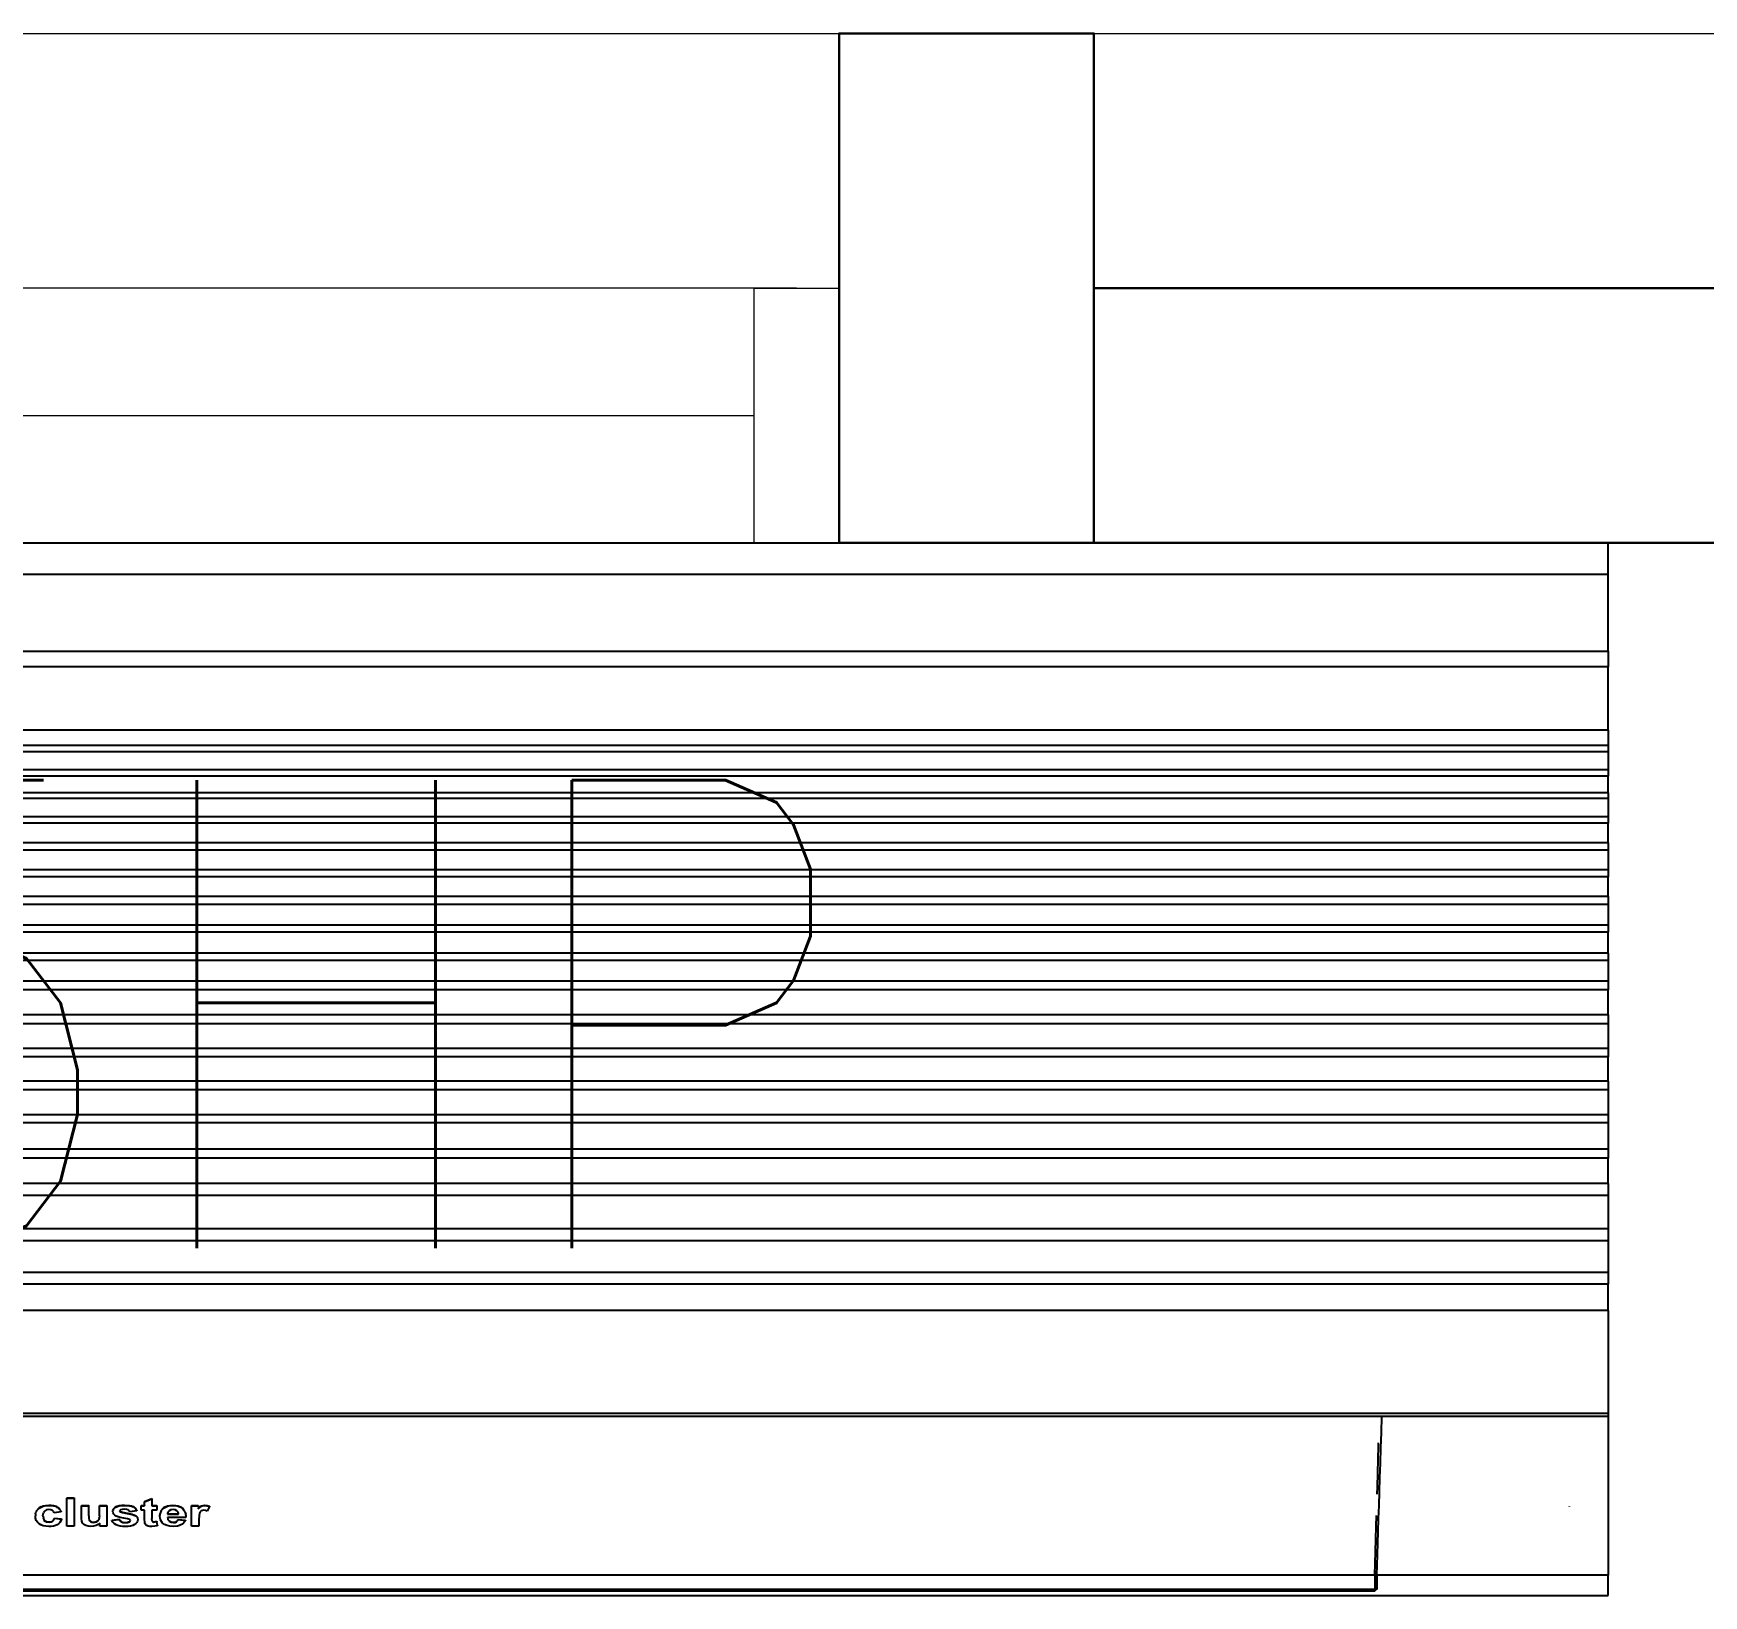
# Model space of a CAD drawing. Header units: inches. Extents: x -86493719 to 430035, y 21644 to 1519532.
# Drawn here: x 55560 to 56543, y 81609 to 82529 of the extents above; entities that cross this region are included whole.
import ezdxf

# ---------------------------------------------------------------- set-up
doc = ezdxf.new("R2010")
doc.units = ezdxf.units.IN
doc.header["$MEASUREMENT"] = 0
doc.layers.add('Edges', color=7, linetype='Continuous')
for name, color, linetype, lineweight in [('LW', 8, 'Continuous', 20), ('wall', 8, 'Continuous', 30), ('WIN', 8, 'Continuous', 18)]:
    doc.layers.add(name, color=color, linetype=linetype, lineweight=lineweight)
doc.styles.add('LAILA', font='romans.shx', dxfattribs={"width": 0.85})

# ---------------------------------------------------------------- blocks, each defined once
blk = doc.blocks.new('air con')
at = {"layer": 'Edges'}
for p, q in [((71.402, 41.898), (152.402, 41.898)), ((152.402, 41.095), (152.402, 41.898)), ((71.402, 41.095), (152.402, 41.095)), ((152.402, 39.122), (152.402, 41.095)), ((71.402, 39.122), (152.402, 39.122)), ((152.402, 39.122), (152.402, 38.724)), ((152.402, 38.724), (71.402, 38.724)), ((152.402, 37.092), (152.402, 38.724)), ((152.402, 37.092), (71.402, 37.092)), ((152.402, 37.092), (152.402, 36.701)), ((152.402, 36.701), (71.402, 36.701)), ((152.402, 36.542), (71.402, 36.542)), ((152.402, 36.701), (152.402, 36.542)), ((152.402, 36.542), (152.402, 36.078)), ((152.402, 36.078), (71.402, 36.078)), ((152.402, 36.078), (152.402, 35.914)), ((152.402, 35.914), (71.402, 35.914)), ((152.402, 35.493), (152.402, 35.914)), ((152.402, 35.493), (71.402, 35.493)), ((152.402, 35.34), (71.402, 35.34)), ((152.402, 35.493), (152.402, 35.34)), ((152.402, 35.34), (152.402, 34.877)), ((152.402, 34.877), (71.402, 34.877)), ((152.402, 34.709), (71.402, 34.709)), ((152.402, 34.877), (152.402, 34.709)), ((152.402, 34.207), (152.402, 34.709)), ((152.402, 34.207), (71.402, 34.207)), ((152.402, 34.022), (71.402, 34.022)), ((152.402, 34.207), (152.402, 34.022)), ((152.402, 34.022), (152.402, 33.51)), ((152.402, 33.51), (71.402, 33.51)), ((152.402, 33.51), (152.402, 33.335)), ((152.402, 33.335), (71.402, 33.335)), ((152.402, 32.826), (152.402, 33.335)), ((152.402, 32.826), (71.402, 32.826)), ((152.402, 32.625), (71.402, 32.625)), ((152.402, 32.826), (152.402, 32.625)), ((152.402, 32.625), (152.402, 32.098)), ((152.402, 32.098), (71.402, 32.098)), ((152.402, 31.911), (71.402, 31.911)), ((152.402, 32.098), (152.402, 31.911)), ((152.402, 31.378), (152.402, 31.911)), ((152.402, 31.378), (71.402, 31.378)), ((152.402, 31.378), (152.402, 31.189)), ((152.402, 31.189), (71.402, 31.189)), ((152.402, 31.189), (152.402, 30.654)), ((152.402, 30.654), (71.402, 30.654)), ((152.402, 30.439), (71.402, 30.439)), ((152.402, 30.654), (152.402, 30.439)), ((152.402, 29.791), (152.402, 30.439)), ((152.402, 29.791), (71.402, 29.791)), ((152.402, 29.562), (71.402, 29.562)), ((152.402, 29.791), (152.402, 29.562)), ((152.402, 29.562), (152.402, 28.935)), ((152.402, 28.935), (71.402, 28.935)), ((152.402, 28.714), (71.402, 28.714)), ((152.402, 28.935), (152.402, 28.714)), ((152.402, 28.092), (152.402, 28.714)), ((152.402, 28.092), (71.402, 28.092)), ((152.402, 27.871), (71.402, 27.871)), ((152.402, 28.092), (152.402, 27.871)), ((152.402, 27.871), (152.402, 27.226)), ((152.402, 27.226), (71.402, 27.226)), ((152.402, 27.024), (71.402, 27.024)), ((152.402, 27.226), (152.402, 27.024)), ((152.402, 27.024), (152.402, 26.349)), ((152.402, 26.349), (71.402, 26.349)), ((152.402, 26.349), (152.402, 26.117)), ((152.402, 26.117), (71.402, 26.117)), ((152.402, 25.469), (152.402, 26.117)), ((152.402, 25.469), (71.402, 25.469)), ((152.402, 25.469), (152.402, 25.162)), ((152.402, 25.162), (71.402, 25.162)), ((152.402, 25.162), (152.402, 24.304)), ((152.402, 24.304), (71.402, 24.304)), ((152.402, 24.002), (71.402, 24.002)), ((152.402, 24.304), (152.402, 24.002)), ((152.402, 24.002), (152.402, 23.184)), ((152.402, 23.184), (71.402, 23.184)), ((152.402, 23.184), (152.402, 22.883)), ((152.402, 22.883), (71.402, 22.883)), ((152.402, 22.213), (152.402, 22.883)), ((152.402, 22.213), (71.402, 22.213)), ((152.402, 22.213), (152.402, 19.568)), ((152.402, 19.568), (71.402, 19.568)), ((152.402, 19.493), (71.402, 19.493)), ((146.588, 19.085), (146.601, 19.493)), ((152.402, 19.568), (152.402, 19.493)), ((152.402, 19.493), (152.402, 15.42)), ((146.575, 18.687), (146.588, 19.085)), ((146.504, 18.391), (146.514, 18.752)), ((146.514, 18.752), (146.516, 18.813)), ((146.562, 18.299), (146.575, 18.687)), ((146.484, 17.685), (146.494, 18.035)), ((146.494, 18.035), (146.504, 18.391)), ((146.55, 17.923), (146.562, 18.299)), ((146.479, 17.503), (146.484, 17.685)), ((146.538, 17.558), (146.55, 17.923)), ((112.163, 17.146), (112.123, 17.107)), ((112.123, 17.1), (112.163, 17.139)), ((112.214, 17.177), (112.163, 17.146)), ((112.163, 17.139), (112.214, 17.17)), ((112.163, 17.146), (112.163, 17.139)), ((112.214, 17.177), (112.273, 17.2)), ((112.214, 17.17), (112.273, 17.193)), ((112.214, 17.177), (112.214, 17.17)), ((112.273, 17.2), (112.34, 17.213)), ((112.273, 17.193), (112.34, 17.206)), ((112.273, 17.2), (112.273, 17.193)), ((112.34, 17.213), (112.415, 17.217)), ((112.34, 17.213), (112.34, 17.206)), ((112.34, 17.206), (112.415, 17.211)), ((112.415, 17.217), (112.477, 17.215)), ((112.415, 17.217), (112.415, 17.211)), ((112.415, 17.211), (112.477, 17.208)), ((112.477, 17.215), (112.532, 17.207)), ((112.477, 17.215), (112.477, 17.208)), ((112.477, 17.208), (112.532, 17.2)), ((112.532, 17.207), (112.581, 17.195)), ((112.532, 17.207), (112.532, 17.2)), ((112.532, 17.2), (112.581, 17.188)), ((112.581, 17.195), (112.581, 17.188)), ((112.622, 17.177), (112.581, 17.195)), ((112.581, 17.188), (112.622, 17.17)), ((112.622, 17.177), (112.622, 17.17)), ((112.622, 17.177), (112.658, 17.154)), ((112.622, 17.17), (112.658, 17.147)), ((112.658, 17.154), (112.658, 17.147)), ((112.658, 17.154), (112.688, 17.125)), ((112.658, 17.147), (112.688, 17.119)), ((112.876, 17.402), (113.064, 17.402)), ((112.876, 17.402), (112.876, 17.396)), ((112.876, 17.396), (113.064, 17.396)), ((112.876, 16.682), (112.876, 17.396)), ((113.064, 17.402), (113.064, 17.396)), ((113.064, 17.396), (113.064, 16.682)), ((113.253, 17.206), (113.442, 17.206)), ((113.253, 17.206), (113.253, 17.199)), ((113.253, 17.199), (113.442, 17.199)), ((113.253, 16.872), (113.253, 17.199)), ((113.442, 17.206), (113.442, 17.199)), ((113.442, 16.961), (113.442, 17.199)), ((113.713, 17.206), (113.901, 17.206)), ((113.713, 17.206), (113.713, 17.199)), ((113.713, 17.199), (113.901, 17.199)), ((113.713, 16.981), (113.713, 17.199)), ((113.901, 17.206), (113.901, 17.199)), ((113.901, 17.199), (113.901, 16.682)), ((114.096, 17.146), (114.074, 17.121)), ((114.074, 17.114), (114.097, 17.141)), ((114.096, 17.146), (114.107, 17.155)), ((114.096, 17.146), (114.097, 17.141)), ((114.097, 17.141), (114.129, 17.165)), ((114.107, 17.155), (114.129, 17.172)), ((114.171, 17.192), (114.129, 17.172)), ((114.129, 17.165), (114.171, 17.185)), ((114.129, 17.172), (114.129, 17.165)), ((114.171, 17.192), (114.222, 17.206)), ((114.171, 17.185), (114.222, 17.199)), ((114.171, 17.192), (114.171, 17.185)), ((114.222, 17.206), (114.284, 17.215)), ((114.222, 17.199), (114.284, 17.208)), ((114.222, 17.206), (114.222, 17.199)), ((114.284, 17.215), (114.356, 17.217)), ((114.284, 17.215), (114.284, 17.208)), ((114.284, 17.208), (114.356, 17.211)), ((114.356, 17.217), (114.483, 17.209)), ((114.356, 17.211), (114.483, 17.202)), ((114.483, 17.209), (114.533, 17.198)), ((114.483, 17.202), (114.533, 17.191)), ((114.533, 17.198), (114.573, 17.183)), ((114.533, 17.198), (114.533, 17.191)), ((114.533, 17.191), (114.573, 17.176)), ((114.573, 17.183), (114.573, 17.176)), ((114.573, 17.183), (114.606, 17.163)), ((114.573, 17.176), (114.606, 17.157)), ((114.606, 17.163), (114.606, 17.157)), ((114.626, 17.146), (114.606, 17.163)), ((114.606, 17.157), (114.633, 17.133)), ((114.626, 17.146), (114.633, 17.14)), ((114.633, 17.14), (114.633, 17.133)), ((114.671, 17.08), (114.633, 17.14)), ((114.633, 17.133), (114.671, 17.08)), ((114.782, 17.206), (114.869, 17.206)), ((114.782, 17.206), (114.782, 17.199)), ((114.782, 17.199), (114.869, 17.199)), ((114.782, 17.09), (114.782, 17.199)), ((114.869, 17.308), (115.058, 17.388)), ((114.869, 17.302), (115.058, 17.381)), ((114.869, 17.308), (114.869, 17.302)), ((114.869, 17.206), (114.869, 17.302)), ((114.869, 17.206), (114.869, 17.199)), ((115.058, 17.388), (115.058, 17.381)), ((115.058, 17.381), (115.058, 17.206)), ((115.058, 17.206), (115.187, 17.206)), ((115.058, 17.206), (115.058, 17.199)), ((115.058, 17.199), (115.187, 17.199)), ((115.187, 17.206), (115.187, 17.199)), ((115.187, 17.199), (115.187, 17.09)), ((115.355, 17.145), (115.315, 17.105)), ((115.315, 17.098), (115.355, 17.138)), ((115.404, 17.176), (115.355, 17.145)), ((115.355, 17.138), (115.404, 17.17)), ((115.355, 17.145), (115.355, 17.138)), ((115.404, 17.176), (115.46, 17.199)), ((115.404, 17.17), (115.46, 17.192)), ((115.404, 17.176), (115.404, 17.17)), ((115.46, 17.199), (115.522, 17.213)), ((115.46, 17.192), (115.522, 17.206)), ((115.46, 17.199), (115.46, 17.192)), ((115.522, 17.213), (115.589, 17.217)), ((115.522, 17.213), (115.522, 17.206)), ((115.522, 17.206), (115.589, 17.211)), ((115.589, 17.217), (115.664, 17.213)), ((115.589, 17.217), (115.589, 17.211)), ((115.589, 17.211), (115.664, 17.206)), ((115.664, 17.213), (115.731, 17.198)), ((115.664, 17.213), (115.664, 17.206)), ((115.664, 17.206), (115.731, 17.191)), ((115.731, 17.198), (115.731, 17.191)), ((115.731, 17.198), (115.79, 17.175)), ((115.731, 17.191), (115.79, 17.168)), ((115.79, 17.175), (115.79, 17.168)), ((115.79, 17.175), (115.84, 17.141)), ((115.79, 17.168), (115.84, 17.134)), ((115.84, 17.141), (115.84, 17.134)), ((115.88, 17.098), (115.84, 17.141)), ((115.84, 17.134), (115.88, 17.091)), ((116.073, 17.206), (116.248, 17.206)), ((116.073, 17.206), (116.073, 17.199)), ((116.073, 17.199), (116.248, 17.199)), ((116.073, 16.682), (116.073, 17.199)), ((116.248, 17.206), (116.248, 17.199)), ((116.248, 17.199), (116.253, 17.137)), ((116.248, 17.125), (116.291, 17.169)), ((116.248, 17.132), (116.253, 17.137)), ((116.291, 17.175), (116.253, 17.137)), ((116.291, 17.175), (116.329, 17.201)), ((116.291, 17.169), (116.329, 17.194)), ((116.291, 17.175), (116.291, 17.169)), ((116.329, 17.201), (116.368, 17.213)), ((116.329, 17.194), (116.368, 17.206)), ((116.329, 17.201), (116.329, 17.194)), ((116.368, 17.213), (116.411, 17.217)), ((116.368, 17.213), (116.368, 17.206)), ((116.368, 17.206), (116.411, 17.211)), ((116.411, 17.217), (116.474, 17.211)), ((116.411, 17.217), (116.411, 17.211)), ((116.411, 17.211), (116.474, 17.204)), ((116.474, 17.211), (116.535, 17.192)), ((116.474, 17.211), (116.474, 17.204)), ((116.474, 17.204), (116.535, 17.185)), ((116.535, 17.185), (116.477, 17.065)), ((116.535, 17.192), (116.535, 17.185)), ((146.516, 16.869), (146.527, 17.206)), ((146.527, 17.206), (146.538, 17.558)), ((151.402, 17.184), (151.402, 17.175)), ((112.075, 16.997), (112.07, 16.947)), ((112.07, 16.947), (112.07, 16.94)), ((112.076, 16.88), (112.07, 16.94)), ((112.075, 16.997), (112.076, 17)), ((112.076, 17.006), (112.079, 17.017)), ((112.076, 17.006), (112.076, 17)), ((112.093, 16.827), (112.076, 16.88)), ((112.09, 17.051), (112.079, 17.017)), ((112.09, 17.051), (112.093, 17.054)), ((112.093, 17.06), (112.097, 17.067)), ((112.093, 17.06), (112.093, 17.054)), ((112.122, 16.781), (112.093, 16.827)), ((112.097, 17.067), (112.102, 17.073)), ((112.102, 17.073), (112.123, 17.1)), ((112.163, 16.742), (112.122, 16.781)), ((112.123, 17.107), (112.123, 17.1)), ((112.213, 16.71), (112.163, 16.742)), ((112.272, 16.688), (112.213, 16.71)), ((112.264, 16.95), (112.274, 17.02)), ((112.267, 16.936), (112.264, 16.95)), ((112.267, 16.936), (112.275, 16.878)), ((112.287, 17.047), (112.274, 17.02)), ((112.275, 16.872), (112.275, 16.878)), ((112.281, 16.863), (112.275, 16.878)), ((112.275, 16.872), (112.281, 16.863)), ((112.281, 16.863), (112.288, 16.849)), ((112.306, 17.068), (112.287, 17.047)), ((112.307, 16.826), (112.288, 16.849)), ((112.288, 16.849), (112.288, 16.842)), ((112.288, 16.842), (112.307, 16.82)), ((112.355, 17.094), (112.306, 17.068)), ((112.307, 16.826), (112.356, 16.798)), ((112.307, 16.826), (112.307, 16.82)), ((112.307, 16.82), (112.356, 16.791)), ((112.418, 17.103), (112.355, 17.094)), ((112.356, 16.798), (112.421, 16.788)), ((112.356, 16.798), (112.356, 16.791)), ((112.356, 16.791), (112.421, 16.782)), ((112.466, 17.098), (112.418, 17.103)), ((112.421, 16.788), (112.47, 16.794)), ((112.421, 16.788), (112.421, 16.782)), ((112.421, 16.782), (112.47, 16.787)), ((112.504, 17.082), (112.466, 17.098)), ((112.47, 16.794), (112.509, 16.811)), ((112.47, 16.787), (112.509, 16.804)), ((112.47, 16.794), (112.47, 16.787)), ((112.532, 17.057), (112.504, 17.082)), ((112.509, 16.811), (112.538, 16.841)), ((112.509, 16.804), (112.538, 16.834)), ((112.509, 16.811), (112.509, 16.804)), ((112.547, 17.022), (112.532, 17.057)), ((112.552, 16.874), (112.538, 16.841)), ((112.538, 16.841), (112.538, 16.834)), ((112.733, 17.046), (112.547, 17.022)), ((112.552, 16.874), (112.557, 16.88)), ((112.556, 16.884), (112.557, 16.887)), ((112.557, 16.88), (112.556, 16.884)), ((112.557, 16.887), (112.557, 16.88)), ((112.557, 16.887), (112.742, 16.864)), ((112.557, 16.88), (112.742, 16.857)), ((112.631, 16.717), (112.587, 16.697)), ((112.669, 16.744), (112.631, 16.717)), ((112.7, 16.776), (112.669, 16.744)), ((112.688, 17.125), (112.688, 17.119)), ((112.713, 17.092), (112.688, 17.119)), ((112.724, 16.814), (112.7, 16.776)), ((112.713, 17.092), (112.713, 17.085)), ((112.723, 17.073), (112.713, 17.085)), ((112.728, 17.062), (112.723, 17.073)), ((112.742, 16.857), (112.724, 16.814)), ((112.733, 17.053), (112.728, 17.062)), ((112.733, 17.053), (112.733, 17.046)), ((112.742, 16.864), (112.742, 16.857)), ((113.26, 16.807), (113.253, 16.872)), ((113.279, 16.757), (113.26, 16.807)), ((113.312, 16.72), (113.279, 16.757)), ((113.361, 16.693), (113.312, 16.72)), ((113.442, 16.948), (113.442, 16.961)), ((113.442, 16.948), (113.444, 16.88)), ((113.444, 16.88), (113.452, 16.834)), ((113.452, 16.834), (113.452, 16.828)), ((113.467, 16.812), (113.452, 16.828)), ((113.467, 16.812), (113.49, 16.796)), ((113.467, 16.812), (113.467, 16.806)), ((113.467, 16.806), (113.49, 16.789)), ((113.49, 16.796), (113.521, 16.785)), ((113.49, 16.796), (113.49, 16.789)), ((113.49, 16.789), (113.521, 16.778)), ((113.521, 16.785), (113.56, 16.781)), ((113.521, 16.785), (113.521, 16.778)), ((113.521, 16.778), (113.56, 16.774)), ((113.56, 16.781), (113.605, 16.786)), ((113.56, 16.781), (113.56, 16.774)), ((113.56, 16.774), (113.605, 16.779)), ((113.605, 16.786), (113.646, 16.8)), ((113.605, 16.779), (113.646, 16.794)), ((113.605, 16.786), (113.605, 16.779)), ((113.681, 16.722), (113.624, 16.694)), ((113.646, 16.8), (113.678, 16.822)), ((113.646, 16.794), (113.678, 16.815)), ((113.646, 16.8), (113.646, 16.794)), ((113.678, 16.822), (113.699, 16.841)), ((113.678, 16.822), (113.678, 16.815)), ((113.726, 16.759), (113.681, 16.722)), ((113.706, 16.883), (113.699, 16.848)), ((113.699, 16.848), (113.699, 16.841)), ((113.706, 16.883), (113.708, 16.893)), ((113.706, 16.883), (113.709, 16.89)), ((113.708, 16.893), (113.709, 16.897)), ((113.709, 16.89), (113.708, 16.893)), ((113.711, 16.945), (113.709, 16.897)), ((113.711, 16.945), (113.713, 16.981)), ((113.726, 16.682), (113.726, 16.759)), ((114.03, 16.836), (114.219, 16.857)), ((114.03, 16.829), (114.219, 16.85)), ((114.03, 16.836), (114.03, 16.829)), ((114.047, 16.794), (114.03, 16.829)), ((114.071, 16.763), (114.047, 16.794)), ((114.056, 17.057), (114.057, 17.066)), ((114.056, 17.057), (114.056, 17.052)), ((114.061, 17.017), (114.056, 17.052)), ((114.057, 17.066), (114.059, 17.077)), ((114.059, 17.077), (114.061, 17.084)), ((114.061, 17.091), (114.074, 17.114)), ((114.061, 17.091), (114.061, 17.084)), ((114.077, 16.985), (114.061, 17.017)), ((114.102, 16.736), (114.071, 16.763)), ((114.074, 17.121), (114.074, 17.114)), ((114.104, 16.958), (114.077, 16.985)), ((114.141, 16.713), (114.102, 16.736)), ((114.141, 16.935), (114.104, 16.958)), ((114.243, 16.904), (114.141, 16.935)), ((114.187, 16.694), (114.141, 16.713)), ((114.219, 16.857), (114.219, 16.85)), ((114.237, 16.822), (114.219, 16.85)), ((114.232, 17.073), (114.231, 17.069)), ((114.231, 17.069), (114.234, 17.066)), ((114.236, 17.085), (114.232, 17.073)), ((114.234, 17.066), (114.232, 17.073)), ((114.236, 17.063), (114.234, 17.066)), ((114.253, 17.097), (114.236, 17.085)), ((114.236, 17.063), (114.236, 17.056)), ((114.25, 17.051), (114.236, 17.063)), ((114.236, 17.056), (114.25, 17.045)), ((114.237, 16.822), (114.268, 16.797)), ((114.237, 16.822), (114.237, 16.815)), ((114.237, 16.815), (114.268, 16.79)), ((114.43, 16.869), (114.243, 16.904)), ((114.25, 17.051), (114.25, 17.045)), ((114.25, 17.051), (114.307, 17.035)), ((114.25, 17.045), (114.307, 17.028)), ((114.295, 17.108), (114.253, 17.097)), ((114.268, 16.797), (114.312, 16.781)), ((114.268, 16.797), (114.268, 16.79)), ((114.268, 16.79), (114.312, 16.774)), ((114.359, 17.112), (114.295, 17.108)), ((114.307, 17.035), (114.426, 17.013)), ((114.307, 17.028), (114.426, 17.006)), ((114.312, 16.781), (114.371, 16.776)), ((114.312, 16.781), (114.312, 16.774)), ((114.312, 16.774), (114.371, 16.769)), ((114.411, 17.108), (114.359, 17.112)), ((114.371, 16.776), (114.435, 16.781)), ((114.371, 16.776), (114.371, 16.769)), ((114.371, 16.769), (114.435, 16.774)), ((114.45, 17.096), (114.411, 17.108)), ((114.426, 17.013), (114.554, 16.985)), ((114.426, 17.006), (114.554, 16.978)), ((114.493, 16.851), (114.43, 16.869)), ((114.435, 16.781), (114.481, 16.795)), ((114.435, 16.774), (114.481, 16.788)), ((114.435, 16.781), (114.435, 16.774)), ((114.477, 17.077), (114.45, 17.096)), ((114.493, 17.05), (114.477, 17.077)), ((114.481, 16.795), (114.5, 16.811)), ((114.481, 16.788), (114.5, 16.804)), ((114.481, 16.795), (114.481, 16.788)), ((114.671, 17.074), (114.493, 17.05)), ((114.503, 16.839), (114.493, 16.851)), ((114.5, 16.811), (114.506, 16.825)), ((114.5, 16.811), (114.5, 16.804)), ((114.506, 16.825), (114.503, 16.839)), ((114.554, 16.985), (114.636, 16.952)), ((114.554, 16.978), (114.636, 16.945)), ((114.613, 16.721), (114.568, 16.699)), ((114.649, 16.748), (114.613, 16.721)), ((114.636, 16.952), (114.636, 16.945)), ((114.636, 16.952), (114.643, 16.947)), ((114.636, 16.945), (114.662, 16.925)), ((114.643, 16.947), (114.652, 16.94)), ((114.675, 16.777), (114.649, 16.748)), ((114.652, 16.94), (114.662, 16.932)), ((114.662, 16.932), (114.662, 16.925)), ((114.67, 16.922), (114.662, 16.925)), ((114.68, 16.908), (114.67, 16.922)), ((114.671, 17.08), (114.671, 17.074)), ((114.69, 16.809), (114.675, 16.777)), ((114.684, 16.9), (114.68, 16.908)), ((114.68, 16.908), (114.68, 16.901)), ((114.68, 16.901), (114.684, 16.9)), ((114.684, 16.9), (114.691, 16.881)), ((114.695, 16.843), (114.69, 16.809)), ((114.691, 16.881), (114.695, 16.85)), ((114.695, 16.85), (114.695, 16.843)), ((114.869, 17.09), (114.782, 17.09)), ((114.869, 16.864), (114.869, 17.09)), ((114.875, 16.768), (114.869, 16.864)), ((114.885, 16.738), (114.875, 16.768)), ((114.901, 16.715), (114.885, 16.738)), ((114.926, 16.697), (114.901, 16.715)), ((115.187, 17.09), (115.058, 17.09)), ((115.058, 17.09), (115.058, 16.888)), ((115.058, 16.885), (115.058, 16.888)), ((115.058, 16.888), (115.058, 16.881)), ((115.058, 16.885), (115.058, 16.881)), ((115.058, 16.881), (115.058, 16.879)), ((115.062, 16.815), (115.058, 16.879)), ((115.078, 16.797), (115.062, 16.815)), ((115.062, 16.815), (115.062, 16.808)), ((115.062, 16.808), (115.078, 16.79)), ((115.078, 16.797), (115.11, 16.79)), ((115.078, 16.797), (115.078, 16.79)), ((115.078, 16.79), (115.11, 16.784)), ((115.11, 16.79), (115.186, 16.804)), ((115.11, 16.784), (115.186, 16.797)), ((115.11, 16.79), (115.11, 16.784)), ((115.186, 16.804), (115.186, 16.797)), ((115.202, 16.697), (115.186, 16.797)), ((115.264, 16.955), (115.263, 16.943)), ((115.263, 16.936), (115.263, 16.943)), ((115.267, 16.885), (115.263, 16.936)), ((115.264, 16.955), (115.268, 16.997)), ((115.28, 16.838), (115.267, 16.885)), ((115.286, 17.058), (115.268, 17.004)), ((115.268, 17.004), (115.268, 16.997)), ((115.268, 17), (115.268, 17.004)), ((115.268, 16.997), (115.268, 17)), ((115.302, 16.796), (115.28, 16.838)), ((115.299, 17.08), (115.286, 17.058)), ((115.299, 17.08), (115.315, 17.098)), ((115.333, 16.758), (115.302, 16.796)), ((115.315, 17.105), (115.315, 17.098)), ((115.384, 16.72), (115.333, 16.758)), ((115.446, 16.692), (115.384, 16.72)), ((115.928, 16.901), (115.457, 16.901)), ((115.457, 16.901), (115.468, 16.854)), ((115.46, 16.992), (115.459, 16.985)), ((115.459, 16.985), (115.741, 16.985)), ((115.469, 17.035), (115.46, 16.992)), ((115.46, 16.992), (115.739, 16.992)), ((115.468, 16.854), (115.468, 16.847)), ((115.501, 16.813), (115.468, 16.847)), ((115.499, 17.073), (115.469, 17.035)), ((115.544, 17.098), (115.499, 17.073)), ((115.501, 16.813), (115.55, 16.788)), ((115.501, 16.813), (115.501, 16.806)), ((115.501, 16.806), (115.55, 16.781)), ((115.601, 17.106), (115.544, 17.098)), ((115.55, 16.788), (115.61, 16.779)), ((115.55, 16.788), (115.55, 16.781)), ((115.55, 16.781), (115.61, 16.772)), ((115.654, 17.098), (115.601, 17.106)), ((115.61, 16.779), (115.651, 16.784)), ((115.61, 16.779), (115.61, 16.772)), ((115.61, 16.772), (115.651, 16.777)), ((115.651, 16.784), (115.684, 16.797)), ((115.651, 16.777), (115.684, 16.79)), ((115.651, 16.784), (115.651, 16.777)), ((115.699, 17.075), (115.654, 17.098)), ((115.684, 16.797), (115.711, 16.82)), ((115.684, 16.79), (115.711, 16.813)), ((115.684, 16.797), (115.684, 16.79)), ((115.729, 17.037), (115.699, 17.075)), ((115.711, 16.82), (115.73, 16.846)), ((115.711, 16.82), (115.711, 16.813)), ((115.739, 16.992), (115.729, 17.037)), ((115.73, 16.853), (115.918, 16.83)), ((115.73, 16.853), (115.73, 16.846)), ((115.73, 16.846), (115.918, 16.823)), ((115.741, 16.985), (115.739, 16.992)), ((115.803, 16.709), (115.762, 16.692)), ((115.84, 16.731), (115.803, 16.709)), ((115.871, 16.757), (115.84, 16.731)), ((115.918, 16.823), (115.871, 16.757)), ((115.88, 17.098), (115.88, 17.091)), ((115.888, 17.082), (115.88, 17.091)), ((115.888, 17.082), (115.903, 17.053)), ((115.908, 17.043), (115.903, 17.053)), ((115.908, 17.038), (115.908, 17.043)), ((115.911, 17.033), (115.908, 17.038)), ((115.911, 17.033), (115.924, 16.981)), ((115.918, 16.83), (115.918, 16.823)), ((115.924, 16.974), (115.924, 16.981)), ((115.925, 16.959), (115.924, 16.974)), ((115.925, 16.959), (115.928, 16.908)), ((115.928, 16.901), (115.928, 16.908)), ((116.248, 17.132), (116.248, 17.125)), ((116.266, 16.951), (116.262, 16.841)), ((116.262, 16.841), (116.262, 16.682)), ((116.278, 17.015), (116.266, 16.951)), ((116.296, 17.05), (116.278, 17.015)), ((116.321, 17.072), (116.296, 17.05)), ((116.351, 17.084), (116.321, 17.072)), ((116.388, 17.088), (116.351, 17.084)), ((116.431, 17.082), (116.388, 17.088)), ((116.477, 17.065), (116.431, 17.082)), ((146.456, 16.673), (146.464, 16.956)), ((146.505, 16.546), (146.516, 16.869)), ((112.338, 16.675), (112.272, 16.688)), ((112.412, 16.67), (112.338, 16.675)), ((112.477, 16.673), (112.412, 16.67)), ((112.536, 16.682), (112.477, 16.673)), ((112.587, 16.697), (112.536, 16.682)), ((113.064, 16.682), (112.876, 16.682)), ((113.422, 16.676), (113.361, 16.693)), ((113.49, 16.67), (113.422, 16.676)), ((113.559, 16.676), (113.49, 16.67)), ((113.624, 16.694), (113.559, 16.676)), ((113.901, 16.682), (113.726, 16.682)), ((114.241, 16.681), (114.187, 16.694)), ((114.302, 16.673), (114.241, 16.681)), ((114.371, 16.67), (114.302, 16.673)), ((114.446, 16.673), (114.371, 16.67)), ((114.512, 16.683), (114.446, 16.673)), ((114.568, 16.699), (114.512, 16.683)), ((114.961, 16.683), (114.926, 16.697)), ((115.005, 16.673), (114.961, 16.683)), ((115.053, 16.67), (115.005, 16.673)), ((115.132, 16.675), (115.053, 16.67)), ((115.202, 16.691), (115.132, 16.675)), ((115.202, 16.697), (115.202, 16.691)), ((115.521, 16.676), (115.446, 16.692)), ((115.608, 16.67), (115.521, 16.676)), ((115.716, 16.68), (115.608, 16.67)), ((115.762, 16.692), (115.716, 16.68)), ((116.262, 16.682), (116.073, 16.682)), ((146.438, 16.032), (146.447, 16.349)), ((146.447, 16.349), (146.456, 16.673)), ((146.495, 16.239), (146.505, 16.546)), ((146.429, 15.722), (146.438, 16.032)), ((146.477, 15.675), (146.486, 15.948)), ((146.486, 15.948), (146.495, 16.239)), ((146.421, 15.42), (76.921, 15.42)), ((146.421, 15.42), (146.429, 15.722)), ((146.468, 15.42), (146.421, 15.42)), ((146.421, 15.42), (146.421, 15.051)), ((146.468, 15.42), (146.477, 15.675)), ((152.402, 15.42), (146.468, 15.42)), ((146.468, 15.42), (146.468, 15.051)), ((152.402, 14.898), (152.402, 15.42)), ((146.421, 15.051), (76.921, 15.051)), ((146.421, 15.012), (76.921, 15.012)), ((146.468, 15.051), (146.421, 15.051)), ((146.421, 15.051), (146.421, 15.012)), ((71.402, 14.898), (152.402, 14.898))]:
    blk.add_line(p, q, dxfattribs=at)
blk = doc.blocks.new('1.5HP AIR CONDITION')
at = {"xscale": 22.95287572191861, "yscale": 22.95287572191861, "zscale": 22.95287572191861}
blk.add_blockref('air con', (-3117.79, -341.95), dxfattribs=at)
at = {"insert": (-992.31, 480.1), "char_height": 275.47, "width": 2697.1036, "attachment_point": 1, "style": 'LAILA'}
blk.add_mtext('1.5HP', dxfattribs=at)

msp = doc.modelspace()

# ---------------------------------------------------------------- linework, layer by layer
at = {"layer": 'LW'}
for p, q in [((54234.33, 82528.63), (56034.33, 82528.63)), ((56184.33, 82528.63), (57034.33, 82528.63))]:
    msp.add_line(p, q, dxfattribs=at)
at = {"layer": 'wall'}
for p, q in [((56184.33, 82378.63), (57709.33, 82378.63)), ((56184.33, 82378.63), (56184.33, 82228.63)), ((56034.33, 82228.63), (57709.33, 82228.63))]:
    msp.add_line(p, q, dxfattribs=at)
msp.add_lwpolyline([(56034.33, 82228.63), (56184.33, 82228.63), (56184.33, 82528.63), (56034.33, 82528.63)], close=True, dxfattribs=at)
at = {"layer": 'WIN'}
for p, q in [((56009.33, 82378.63), (54259.33, 82378.63)), ((55451, 82303.63), (55984.33, 82303.63)), ((56034.33, 82228.63), (54234.33, 82228.63))]:
    msp.add_line(p, q, dxfattribs=at)
msp.add_lwpolyline([(55984.33, 82378.63), (56034.33, 82378.63), (56034.33, 82228.63), (55984.33, 82228.63)], close=True, dxfattribs=at)

# ---------------------------------------------------------------- block references
msp.add_blockref('1.5HP AIR CONDITION', (56106.73, 81608.9))

doc.saveas('drawing.dxf')
